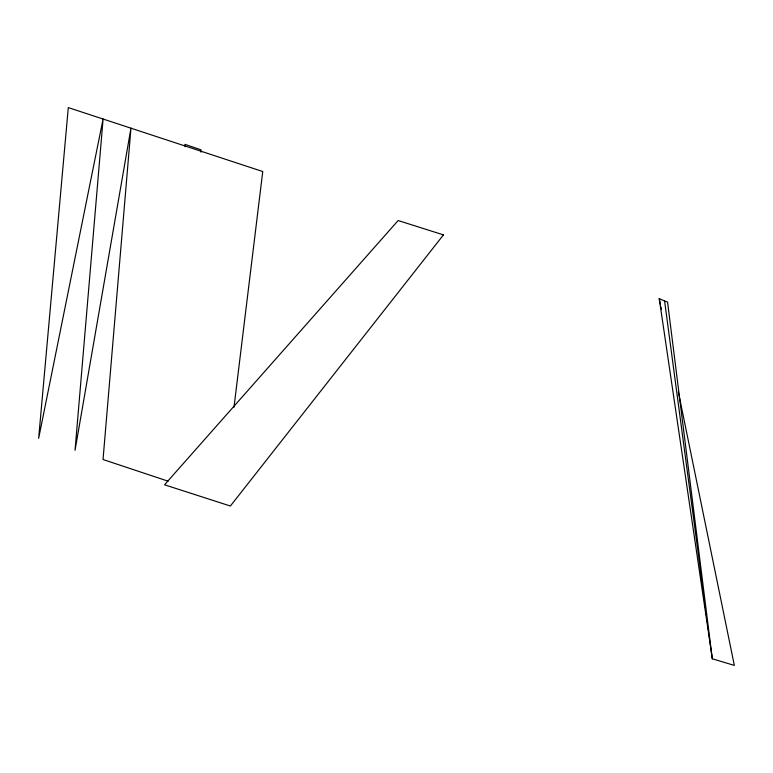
<?xml version="1.0" encoding="UTF-8"?>
<svg xmlns="http://www.w3.org/2000/svg" width="773" height="773" viewBox="0 0 773 773"><rect width="100%" height="100%" fill="white"/><g stroke="black" fill="none" stroke-linecap="round" stroke-linejoin="round"><path stroke-width="1.16" d="M234.006 407.216L262.752 171.529L68.295 107.592L38.65 438.32L103.099 118.955L75.039 450.292L130.975 128.086L103.031 459.529L168.06 481.164M664.606 301.016L667.563 302.059L712.3 658.857L664.606 301.016L659.234 298.6L712.348 658.809L734.35 665.408L678.375 392.075M659.234 298.6L660.442 304.514M660.925 306.881L661.417 309.248M185.124 146.744L184.921 144.348L200.932 149.788L201.086 152.204M443.451 234.886L230.383 506.025L164.543 484.797L398.143 220.537L443.451 234.886"/></g></svg>
